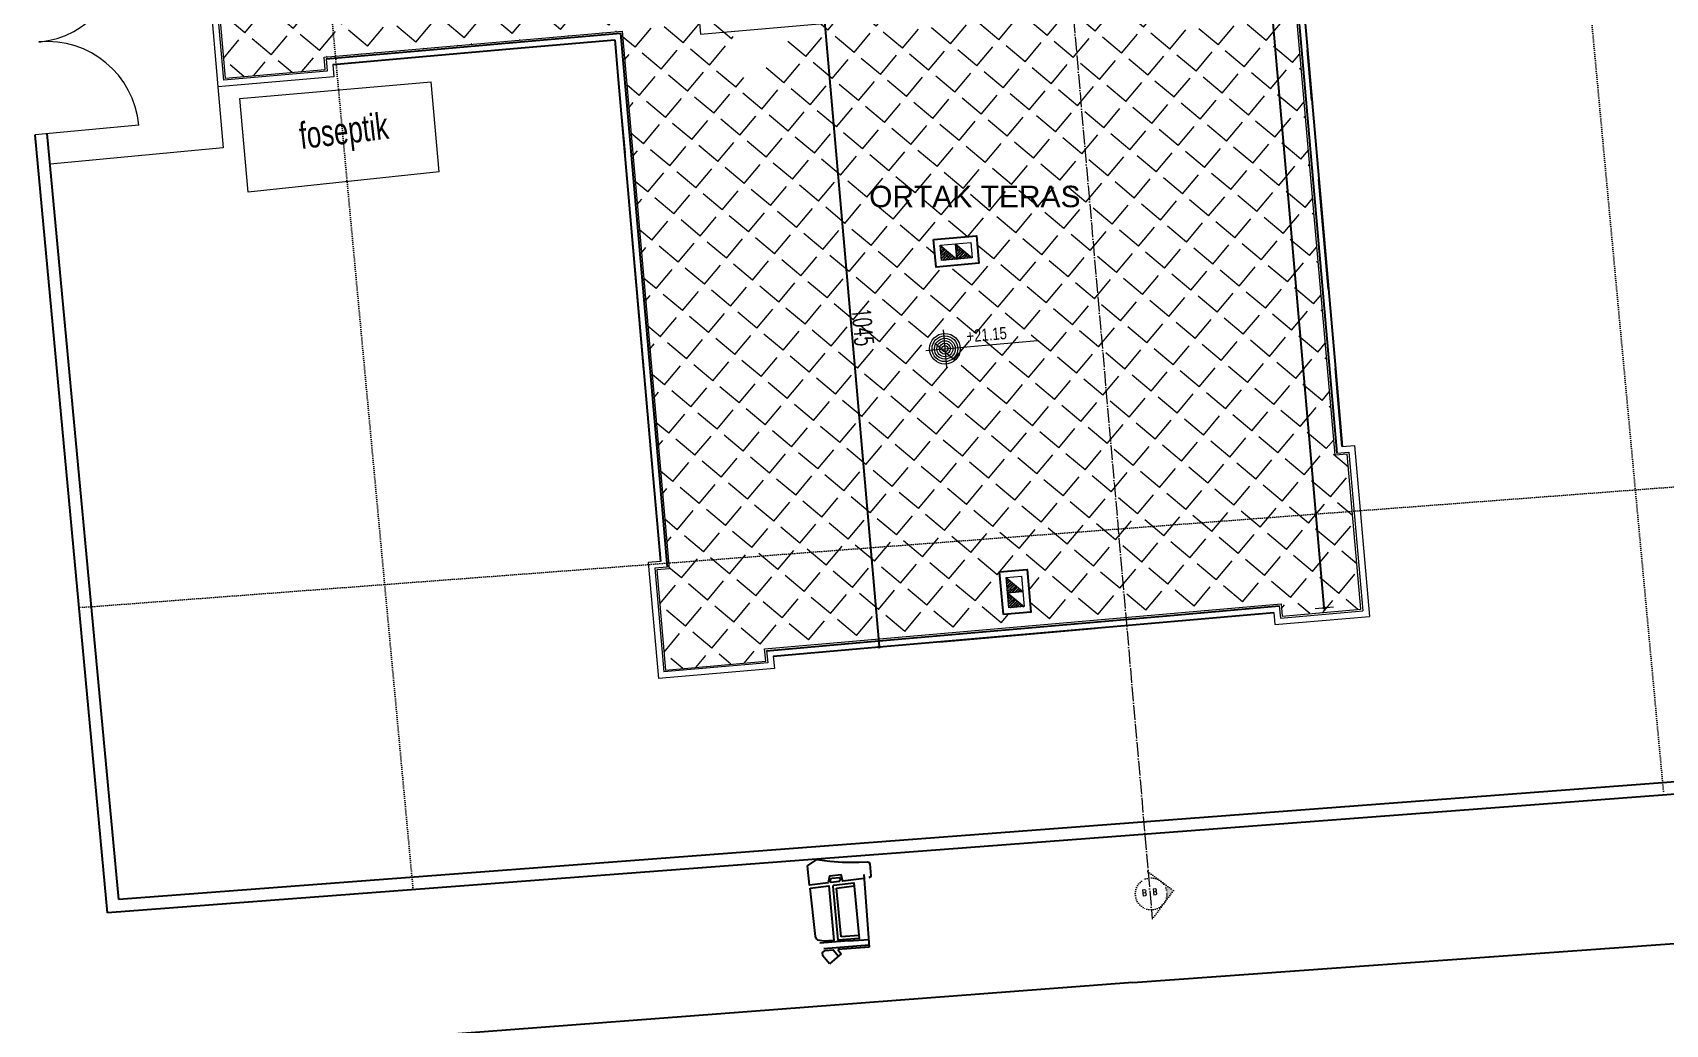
# Model space of a CAD drawing. Header units: millimetres. Extents: x -16104 to 67872, y -88009 to 12107.
# Drawn here: x 1974 to 2641, y -7688 to -7284 of the extents above; entities that cross this region are included whole.
import ezdxf
from ezdxf.enums import TextEntityAlignment as Align

# ---------------------------------------------------------------- set-up
doc = ezdxf.new("R2010")
doc.units = ezdxf.units.MM
doc.linetypes.add('ACAD_ISO04W100', pattern=[30, 24, -3, 0, -3])
doc.linetypes.add('ACAD_ISO07W100', pattern=[3, 0, -3])
doc.layers.get('0').update_dxf_attribs({"color": 241})
for name, color, linetype, lineweight in [('AKS', 1, 'ACAD_ISO07W100', 5), ('baca', 46, 'Continuous', 5), ('balkon', 6, 'Continuous', 5), ('duvar', 123, 'Continuous', 25), ('emsal&kolon', 1, 'Continuous', 5), ('KOTLAR', 5, 'Continuous', 20), ('NOKTA', 232, 'Continuous', 0), ('OLCU', 54, 'Continuous', 13), ('SIVA', 30, 'Continuous', 5), ('SıVA', 40, 'Continuous', 9), ('TARAMA', 8, 'Continuous', 15), ('YAZI', 22, 'Continuous', 18), ('ÖLÇÜ', 252, 'Continuous', 20)]:
    doc.layers.add(name, color=color, linetype=linetype, lineweight=lineweight)
doc.layers.add('arsa', color=7, linetype='Continuous', lineweight=5, true_color=0xb3914f)
doc.styles.add('DIM', font='Txttw.shx', dxfattribs={"width": 0.6})
doc.styles.add('DIMENSIONS', font='simplex', dxfattribs={"width": 0.8})
doc.styles.add('İSİM', font='arial.ttf', dxfattribs={"width": 0.7, "height": 50})
doc.styles.add('TSIMPLEX', font='tsimplex', dxfattribs={"width": 0.8})
doc.dimstyles.new('50', dxfattribs={"dimscale": 0, "dimtxt": 30, "dimasz": 1, "dimexe": 0, "dimexo": 2, "dimgap": 4, "dimtad": 1, "dimdec": 0, "dimzin": 0, "dimdsep": 46, "dimtxsty": 'DIM', "dimblk1": 'DOT', "dimblk2": 'DOT', "dimsah": 1, "dimcen": 1.5, "dimdle": 3, "dimse1": 1, "dimse2": 1, "dimclrd": 256, "dimclre": 9, "dimclrt": 256, "dimadec": 0, "dimazin": 0, "dimtfac": 0.24, "dimtdec": 0, "dimtix": 1, "dimtmove": 2, "dimatfit": 3, "dimldrblk": 'DOT', "dimfxl": 0, "dimtolj": 1, "dimtzin": 15, "dimarcsym": 0})
pattern_1 = [(45, (-5405.354, -18148.654), (-4.490128, 4.490128), []), (45, (-5400.8636, -18148.654), (-4.490128, 4.490128), [7.9375, -1.5875, 0, -1.5875])]

# ---------------------------------------------------------------- blocks, each defined once
blk = doc.blocks.new('DOT')
for p, q in [((-2, 0), (0, 0)), ((0, 15), (0, -15)), ((2, 0), (0, 0))]:
    blk.add_line(p, q)
blk.add_circle((0, 0), 2)
blk = doc.blocks.new('*D8345')
at = {"layer": 'Defpoints', "color": 0, "transparency": 16777216}
for p in [(-22414.7, 1995), (-22323.7, 954.4), (-22323.7, 954.4)]:
    blk.add_point(p, dxfattribs=at)
at = {"layer": 'OLCU', "lineweight": -2, "transparency": 16777216}
blk.add_line((-22414.6, 1994), (-22323.8, 955.4), dxfattribs=at)
for p, rotation in [((-22414.7, 1995), 95.0000000002884), ((-22323.7, 954.4), 275.0000000002884)]:
    blk.add_blockref('DOT', p, dxfattribs=dict(at, rotation=rotation))
at = {"layer": 'OLCU', "transparency": 16777216, "insert": (-22350.3, 1476.4), "char_height": 30, "attachment_point": 5, "rotation": 275, "style": 'DIM'}
blk.add_mtext('\\A1;1045', dxfattribs=at)
blk = doc.blocks.new('*D8347')
at = {"layer": 'Defpoints', "color": 0, "transparency": 16777216}
for p in [(-21784.2, 3159.4), (-21784.2, 3159.4), (-21721.5, 1007.1)]:
    blk.add_point(p, dxfattribs=at)
at = {"layer": 'OLCU', "lineweight": -2, "transparency": 16777216}
blk.add_line((-21597, 1019), (-21784.1, 3158.4), dxfattribs=at)
for p, rotation in [((-21784.2, 3159.4), 95.0000000002884), ((-21596.9, 1018), 275.0000000002884)]:
    blk.add_blockref('DOT', p, dxfattribs=dict(at, rotation=rotation))
at = {"layer": 'OLCU', "transparency": 16777216, "insert": (-21671.6, 2090.4), "char_height": 30, "attachment_point": 5, "rotation": 275, "style": 'DIM'}
blk.add_mtext('\\A1;2150', dxfattribs=at)
blk = doc.blocks.new('Kot')
at = {"layer": 'KOTLAR'}
for p, q in [((0, 0.155), (0, -0.155)), ((-0.155, 0), (0.759, 0))]:
    blk.add_line(p, q, dxfattribs=at)
for radius in [0.125, 0.105, 0.085, 0.065, 0.045, 0.045, 0.025]:
    blk.add_circle((0, 0), radius, dxfattribs=at)
at = {"layer": 'YAZI', "style": 'TSIMPLEX', "width": 0.8}
blk.add_attdef('KOTH', (0.184, 0.035), '', height=0.1, dxfattribs=at)
blk = doc.blocks.new('tyl')
h = blk.add_hatch()
h.set_pattern_fill('ANSI35', color=256, style=0)
h.set_pattern_definition(pattern_1)
h.paths.add_polyline_path([(-22223.9, 1610.1), (-22221.7, 1585.2), (-22196.8, 1587.4)])
h.paths.add_polyline_path([(-22199, 1612.3), (-22196.8, 1587.4), (-22171.9, 1589.6)])
h = blk.add_hatch()
h.set_pattern_fill('ANSI35', color=256, style=0)
h.set_pattern_definition(pattern_1)
h.paths.add_polyline_path([(-22116.2, 1068), (-22114, 1043.1), (-22089.1, 1045.2)])
h.paths.add_polyline_path([(-22114, 1043.1), (-22111.8, 1018.2), (-22086.9, 1020.3)])
at = {"layer": 'AKS'}
blk.add_hatch(color=1, dxfattribs=at).paths.add_polyline_path([(-21864.3, 572.7), (-21843.4, 557.4), (-21858.8, 536.5, 0.198912), (-21854, 555.8, 0.198912)])
blk.add_hatch(color=1, dxfattribs=at).paths.add_polyline_path([(-21864.3, 572.7), (-21843.4, 557.4), (-21858.8, 536.5, 0.198912), (-21854, 555.8, 0.198912)])
blk.add_hatch(color=1, dxfattribs=at).paths.add_polyline_path([(-21864.3, 572.7), (-21843.4, 557.4), (-21858.8, 536.5, 0.198912), (-21854, 555.8, 0.198912)])
blk.add_hatch(color=1, dxfattribs=at).paths.add_polyline_path([(-21864.3, 572.7), (-21843.4, 557.4), (-21858.8, 536.5, 0.198912), (-21854, 555.8, 0.198912)])
blk.add_hatch(color=1, dxfattribs=at).paths.add_polyline_path([(-21864.3, 572.7), (-21843.4, 557.4), (-21858.8, 536.5, 0.198912), (-21854, 555.8, 0.198912)])
blk.add_hatch(color=1, dxfattribs=at).paths.add_polyline_path([(-21864.3, 572.7), (-21843.4, 557.4), (-21858.8, 536.5, 0.198912), (-21854, 555.8, 0.198912)])
blk.add_hatch(color=1, dxfattribs=at).paths.add_polyline_path([(-21864.3, 572.7), (-21843.4, 557.4), (-21858.8, 536.5, 0.198912), (-21854, 555.8, 0.198912)])
blk.add_hatch(color=1, dxfattribs=at).paths.add_polyline_path([(-21864.3, 572.7), (-21843.4, 557.4), (-21858.8, 536.5, 0.198912), (-21854, 555.8, 0.198912)])
at = {"layer": 'TARAMA'}
h = blk.add_hatch(dxfattribs=at)
h.set_pattern_fill('ANGLE,_O', color=256, scale=8, angle=50)
h.set_pattern_definition([(50, (-58371.855, -11680.98), (-42.80656, 35.91897), [40.64, -15.24]), (140, (-58371.855, -11680.98), (-35.91897, -42.80656), [40.64, -15.24])])
h.paths.add_polyline_path([(-22674.7, 3068.4), (-23205.6, 3021.9), (-23207.4, 3041.9), (-23490.3, 3017.1), (-23476, 2853.7), (-23456.1, 2855.5), (-23415.5, 2390.9), (-23435.4, 2389.2), (-23434.3, 2377.3), (-22636.9, 2447), (-22653.9, 2624.2), (-22636, 2625.8)])
h.paths.add_polyline_path([(-23362, 2835.6), (-23358.1, 2790.8), (-23427.8, 2784.7), (-23431.7, 2829.5)], flags=16)
h.paths.add_polyline_path([(-23371.1, 2824.8), (-23368.9, 2799.9), (-23418.7, 2795.5), (-23420.9, 2820.4)], flags=0)
h.paths.add_polyline_path([(-23371.1, 2824.8), (-23368.9, 2799.9), (-23393.8, 2797.7), (-23418.7, 2795.5), (-23420.9, 2820.4), (-23396, 2822.6)], flags=0)
h.paths.add_polyline_path([(-22636.9, 2447), (-23434.3, 2377.3), (-23418.7, 2198.2), (-22619.7, 2268.1)])
h.paths.add_polyline_path([(-22615.9, 2228.3), (-22616.2, 2228.3), (-22619.5, 2266), (-22619.7, 2268.1), (-23418.7, 2198.2), (-23402, 2008.3), (-22601.5, 2078.3)])
h.paths.add_polyline_path([(-22775.2, 2145.6, -1), (-22750.3, 2147.8, -1)], flags=16)
h.paths.add_polyline_path([(-22773.2, 2145.8, -1), (-22752.3, 2147.6, -1)], flags=0)
h.paths.add_polyline_path([(-22771.2, 2146, -1), (-22754.3, 2147.4, -1)], flags=0)
h.paths.add_polyline_path([(-22769.2, 2146.1, -1), (-22756.3, 2147.3, -1)], flags=0)
h.paths.add_polyline_path([(-22767.2, 2146.3, -1), (-22758.3, 2147.1, -1)], flags=0)
h.paths.add_polyline_path([(-22765.2, 2146.5, -1), (-22760.3, 2146.9, -1)], flags=0)
h.paths.add_polyline_path([(-22602.1, 2031.8), (-22597.1, 2032.2), (-22601.5, 2078.3), (-23402, 2008.3), (-23394.3, 1919.3), (-22598.3, 1989)])
h.paths.add_polyline_path([(-23229.4, 1916.7), (-22743.3, 1959.2), (-22666.5, 1082.1), (-22686.4, 1080.3), (-22672.2, 916.9), (-22508.8, 931.2), (-22510.5, 951.2), (-22489.6, 953), (-22579.3, 1977.6), (-22597.2, 1976), (-22598.3, 1989), (-23394.3, 1919.3), (-23391, 1882.5), (-23227.7, 1896.7)])
h.paths.add_polyline_path([(-22381.3, 3094.1), (-22674.7, 3068.4), (-22636, 2625.8), (-22342.6, 2651.4)])
h.paths.add_polyline_path([(-22572.5, 2703.6), (-22566.4, 2633.9), (-22611.2, 2630), (-22617.3, 2699.7)], flags=16)
h.paths.add_polyline_path([(-22581.6, 2692.8), (-22579.4, 2667.9), (-22577.2, 2643), (-22602.1, 2640.8), (-22604.3, 2665.7), (-22606.5, 2690.6)], flags=0)
h.paths.add_polyline_path([(-22201, 3109.8), (-22381.3, 3094.1), (-22342.6, 2651.4), (-22162.3, 2667.2)])
h.paths.add_polyline_path([(-21907.7, 3135.5), (-22105.9, 3118.2), (-22067.2, 2675.5), (-21955.1, 2685.4), (-21939.5, 2508), (-21853.5, 2515.6)])
h.paths.add_polyline_path([(-21944.9, 2758.5), (-21900.1, 2762.4), (-21894, 2692.7), (-21938.8, 2688.8)], flags=16)
h.paths.add_polyline_path([(-21934.1, 2749.4), (-21909.2, 2751.6), (-21907, 2726.7), (-21904.8, 2701.8), (-21929.7, 2699.6), (-21931.9, 2724.5)], flags=0)
h.paths.add_polyline_path([(-22105.9, 3118.2), (-22201, 3109.8), (-22162.3, 2667.2), (-22067.2, 2675.5)])
h.paths.add_polyline_path([(-21101.1, 3061.5), (-21081.2, 3063.3), (-21095.5, 3226.6), (-21378.4, 3201.9), (-21376.6, 3182), (-21907.7, 3135.5), (-21853.5, 2515.6), (-21039.5, 2586.8), (-21040.5, 2598.7), (-21060.4, 2597)])
h.paths.add_polyline_path([(-21186.4, 2980.8), (-21190.3, 3025.6), (-21120.6, 3031.7), (-21116.6, 2986.9)], flags=16)
h.paths.add_polyline_path([(-21177.3, 2991.6), (-21179.5, 3016.5), (-21154.6, 3018.7), (-21129.7, 3020.9), (-21127.5, 2996), (-21152.4, 2993.8)], flags=0)
h.paths.add_polyline_path([(-21853.5, 2515.6), (-21939.5, 2508), (-21925, 2342), (-21861.8, 2347.5), (-21867, 2407.3), (-21844.2, 2409.3)])
h.paths.add_polyline_path([(-21039.5, 2586.8), (-21853.5, 2515.6), (-21844.2, 2409.3), (-21791.3, 2413.9), (-21784.9, 2341.2), (-21023.8, 2407.8)])
h.paths.add_polyline_path([(-20999.4, 2128.8), (-21795.4, 2059.2), (-21794.2, 2046.2), (-21812.3, 2044.7), (-21722.6, 1020.1), (-21667.7, 1024.9), (-21666, 1005), (-21537.5, 1016.2), (-21559.6, 1269.2), (-21579.5, 1267.5), (-21648.4, 2055), (-21161.3, 2097.6), (-21159.6, 2077.7), (-20996.2, 2092)])
h.paths.add_polyline_path([(-21007.2, 2217.8), (-21808.1, 2147.7), (-21804.1, 2101.6), (-21799.1, 2102), (-21795.4, 2059.2), (-20999.4, 2128.8)])
h.paths.add_polyline_path([(-21023.8, 2407.8), (-21784.9, 2341.2), (-21784.6, 2338.2), (-21819.5, 2335.1), (-21816, 2295.3), (-21821, 2294.9), (-21808.1, 2147.7), (-21007.2, 2217.8)])
h.paths.add_polyline_path([(-21812.3, 2044.7), (-21822.1, 2043.8), (-22010.5, 2027.3), (-21920.8, 1002.7), (-21722.6, 1020.1)])
h.paths.add_polyline_path([(-22010.5, 2027.3), (-22105.6, 2019), (-22015.9, 994.4), (-21920.8, 1002.7)])
h.paths.add_polyline_path([(-22105.6, 2019), (-22285.9, 2003.2), (-22196.2, 978.6), (-22015.9, 994.4)])
h.paths.add_polyline_path([(-22082.2, 1081), (-22076.1, 1011.2), (-22120.9, 1007.3), (-22127, 1077.1)], flags=16)
h.paths.add_polyline_path([(-22091.3, 1070.1), (-22089.1, 1045.2), (-22086.9, 1020.3), (-22111.8, 1018.2), (-22114, 1043.1), (-22116.2, 1068)], flags=0)
h.paths.add_polyline_path([(-22161, 1580.5), (-22230.8, 1574.4), (-22234.7, 1619.2), (-22165, 1625.3)], flags=16)
h.paths.add_polyline_path([(-22171.9, 1589.6), (-22196.8, 1587.4), (-22221.7, 1585.2), (-22223.9, 1610.1), (-22199, 1612.3), (-22174.1, 1614.5)], flags=0)
h.paths.add_polyline_path([(-22285.9, 2003.2), (-22464.7, 1987.6, -0.405453), (-22555.8, 1882.2), (-22564.3, 1978.9), (-22579.3, 1977.6), (-22489.6, 953), (-22196.2, 978.6)])
h.paths.add_polyline_path([(-23074.2, 2550.7), (-23013.2, 2556.1), (-23009.2, 2511.3), (-23070.3, 2505.9)], flags=24)
h.paths.add_polyline_path([(-22747, 2149.1), (-22703.4, 2152.9), (-22704.7, 2167.8), (-22748.3, 2164)], flags=24)
h.paths.add_polyline_path([(-22622.2, 2215.5), (-22578.2, 2219.3), (-22574.3, 2174.5), (-22618.3, 2170.6)], flags=9)
h.paths.add_polyline_path([(-22529.6, 2832.3), (-22535, 2893.4), (-22490.1, 2897.3), (-22484.8, 2836.3)], flags=24)
h.paths.add_polyline_path([(-22320.1, 2983.5), (-22242, 2990.3), (-22238.1, 2945.5), (-22316.2, 2938.7)], flags=24)
h.paths.add_polyline_path([(-21537.3, 2685.2), (-21476.3, 2690.5), (-21472.4, 2645.7), (-21533.4, 2640.4)], flags=24)
h.paths.add_polyline_path([(-21728.6, 2047.7), (-21735.2, 2122.4), (-21690.3, 2126.4), (-21683.8, 2051.6)], flags=9)
h.paths.add_polyline_path([(-21855.1, 2282.6), (-21811.2, 2286.4), (-21807.2, 2241.6), (-21851.2, 2237.7)], flags=9)
h.paths.add_polyline_path([(-22586, 1967.9), (-22589.9, 2011.8), (-22545, 2015.8), (-22541.2, 1971.8)], flags=9)
h.paths.add_polyline_path([(-22455, 1979.3), (-22458.9, 2023.3), (-22414, 2027.2), (-22410.2, 1983.3)], flags=9)
h.paths.add_polyline_path([(-22407.3, 1433.7), (-22413.8, 1508.5), (-22369, 1512.4), (-22362.4, 1437.7)], flags=24)
at = {"layer": 'AKS', "color": 1, "linetype": 'ACAD_ISO04W100'}
blk.add_line((-22115, 3221.7), (-21877.8, 510.5), dxfattribs=at)
at = {"layer": 'AKS', "color": 1, "linetype": 'ACAD_ISO07W100'}
for p, q in [((-21885.2, 588.1), (-21843.4, 557.4)), ((-21885.2, 588.1), (-21843.4, 557.4)), ((-21885.2, 588.1), (-21843.4, 557.4)), ((-21885.2, 588.1), (-21843.4, 557.4)), ((-21843.4, 557.4), (-21877.8, 510.5)), ((-21843.4, 557.4), (-21877.8, 510.5))]:
    blk.add_line(p, q, dxfattribs=at)
blk.add_circle((-21879.7, 551.9), 25.9, dxfattribs=at)
blk.add_circle((-21879.7, 551.9), 25.9, dxfattribs=at)
blk.add_circle((-21879.7, 551.9), 25.9, dxfattribs=at)
blk.add_circle((-21879.7, 551.9), 25.9, dxfattribs=at)
blk.add_circle((-21879.7, 551.9), 25.9, dxfattribs=at)
blk.add_circle((-21879.7, 551.9), 25.9, dxfattribs=at)
blk.add_circle((-21879.7, 551.9), 25.9, dxfattribs=at)
blk.add_circle((-21879.7, 551.9), 25.9, dxfattribs=at)
at = {"layer": 'arsa'}
for p, q in [((-23367.1, 1849.5), (-23054.8, 1876.7)), ((-23367.1, 1849.5), (-23054.8, 1876.7)), ((-23042, 1729.5), (-23054.8, 1876.7)), ((-23042, 1729.5), (-23054.8, 1876.7)), ((-23353.8, 1696.5), (-23367.1, 1849.5)), ((-23353.8, 1696.5), (-23367.1, 1849.5)), ((-23042, 1729.5), (-23353.8, 1696.5)), ((-23042, 1729.5), (-23353.8, 1696.5))]:
    blk.add_line(p, q, dxfattribs=at)
at = {"layer": 'baca'}
for points in [[(-22223.9, 1610.1), (-22199, 1612.3), (-22196.8, 1587.4), (-22221.7, 1585.2), (-22223.9, 1610.1), (-22196.8, 1587.4)], [(-22199, 1612.3), (-22174.1, 1614.5), (-22171.9, 1589.6), (-22196.8, 1587.4), (-22199, 1612.3), (-22171.9, 1589.6)], [(-22116.2, 1068), (-22091.3, 1070.1), (-22089.1, 1045.2), (-22114, 1043.1), (-22116.2, 1068), (-22089.1, 1045.2)], [(-22114, 1043.1), (-22089.1, 1045.2), (-22086.9, 1020.3), (-22111.8, 1018.2), (-22114, 1043.1), (-22086.9, 1020.3)]]:
    blk.add_lwpolyline(points, dxfattribs=at)
at = {"layer": 'balkon'}
for p, q in [((-23449.5, 2401), (-23402.9, 1868.4)), ((-23438.6, 2391.9), (-23393.8, 1879.2)), ((-23224.4, 1894), (-23393.8, 1879.2)), ((-23226.2, 1913.9), (-23224.4, 1894)), ((-23215.3, 1904.9), (-23213.6, 1884.9)), ((-23213.6, 1884.9), (-23402.9, 1868.4)), ((-21567.7, 1281.6), (-21547.8, 1283.3)), ((-21547.8, 1283.3), (-21523.4, 1004.4)), ((-21576.8, 1270.7), (-21556.9, 1272.5)), ((-21556.9, 1272.5), (-21534.2, 1013.5)), ((-22680.6, 1093.9), (-22700.5, 1092.1)), ((-22700.5, 1092.1), (-22684, 902.9)), ((-22669.8, 1084.8), (-22689.7, 1083)), ((-22689.7, 1083), (-22674.9, 913.7)), ((-21670.5, 1021.6), (-21668.7, 1001.7)), ((-21668.7, 1001.7), (-21534.2, 1013.5)), ((-21679.6, 1010.8), (-21677.8, 990.9)), ((-21677.8, 990.9), (-21523.4, 1004.4)), ((-22507.3, 948.4), (-22505.5, 928.5)), ((-22496.4, 939.3), (-22494.7, 919.4)), ((-22494.7, 919.4), (-22684, 902.9)), ((-22505.5, 928.5), (-22674.9, 913.7))]:
    blk.add_line(p, q, dxfattribs=at)
at = {"layer": 'duvar'}
for p, q in [((-21638.7, 1977.5), (-21588.8, 1407.7)), ((-21628.7, 1978.4), (-21578.8, 1408.6)), ((-22921.3, 1940.6), (-22746, 1956)), ((-22746, 1956), (-22739.5, 1881.2)), ((-23226.2, 1913.9), (-23050.8, 1929.3)), ((-23215.3, 1904.9), (-23050, 1919.3)), ((-23050.8, 1929.3), (-22921.3, 1940.6)), ((-23050, 1919.3), (-22920.5, 1930.7)), ((-22920.5, 1930.7), (-22755.1, 1945.1)), ((-22755.1, 1945.1), (-22749.4, 1880.4)), ((-21617.2, 1846.7), (-21624.3, 1928.6)), ((-21624.3, 1928.6), (-21617.2, 1846.7)), ((-22749.4, 1880.4), (-22696.7, 1277.9)), ((-22739.5, 1881.2), (-22686.7, 1278.8)), ((-22745.1, 1830.6), (-22739, 1760.8)), ((-23583, 520.9), (-23701.3, 1790.3)), ((-23583, 520.9), (-23701.3, 1790.3)), ((-23564.9, 542.3), (-23681.4, 1792.2)), ((-23564.9, 542.3), (-23681.4, 1792.2)), ((-21590.2, 1538.1), (-21605.8, 1717.2)), ((-21605.8, 1717.2), (-21590.2, 1538.1)), ((-22727.6, 1631.3), (-22708, 1407.4)), ((-21588.8, 1407.7), (-21576.8, 1270.7)), ((-21567.7, 1281.6), (-21578.8, 1408.6)), ((-21578.8, 1408.6), (-21567.7, 1281.6)), ((-22696.7, 1277.9), (-22680.6, 1093.9)), ((-22686.7, 1278.8), (-22669.8, 1084.8)), ((-21842.3, 1006.6), (-21670.5, 1021.6)), ((-22355.4, 961.7), (-21842.3, 1006.6)), ((-22354.5, 951.8), (-21841.4, 996.6)), ((-21841.4, 996.6), (-21679.6, 1010.8)), ((-22507.3, 948.4), (-22355.4, 961.7)), ((-22225, 963.1), (-21970.9, 985.3)), ((-22496.4, 939.3), (-22354.5, 951.8)), ((-20170.3, 779.1), (-23583, 520.9)), ((-20170.3, 779.1), (-23583, 520.9)), ((-20192.1, 797.5), (-23564.9, 542.3)), ((-20192.1, 797.5), (-23564.9, 542.3)), ((-21909.3, 407.3), (-18615.5, 642.9)), ((-21909.3, 407.3), (-18615.5, 642.9)), ((-22398.7, 564.5), (-22398.6, 564.9)), ((-22398.7, 564.5), (-22398.6, 564.9)), ((-22390.4, 476.1), (-22398.7, 564.5)), ((-22390.4, 476.1), (-22398.7, 564.5)), ((-22398.6, 564.9), (-22398.2, 565.5)), ((-22398.6, 564.9), (-22398.2, 565.5)), ((-22398.6, 564.9), (-22398.2, 565.5)), ((-22398.6, 564.9), (-22398.2, 565.5)), ((-22398.2, 565.5), (-22397.6, 565.8)), ((-22398.2, 565.5), (-22397.6, 565.8)), ((-22398.2, 565.5), (-22397.6, 565.8)), ((-22398.2, 565.5), (-22397.6, 565.8)), ((-22397.6, 565.8), (-22364.8, 569.8)), ((-22397.6, 565.8), (-22364.8, 569.8)), ((-22393.3, 561.2), (-22364.2, 564.8)), ((-22393.3, 561.2), (-22364.2, 564.8)), ((-22385.9, 481.5), (-22393.3, 561.2)), ((-22385.9, 481.5), (-22393.3, 561.2)), ((-22364.8, 569.8), (-22356.3, 478.7)), ((-22364.8, 569.8), (-22356.3, 478.7)), ((-22348.7, 583.1), (-22339.8, 464.9)), ((-22348.7, 583.1), (-22339.8, 464.9)), ((-22356.7, 483.7), (-22385.9, 481.5)), ((-22356.7, 483.7), (-22385.9, 481.5)), ((-22373.7, 475), (-22420.4, 471.4)), ((-22373.7, 475), (-22420.4, 471.4)), ((-22340, 468), (-22413.8, 462.2)), ((-22340, 468), (-22413.8, 462.2)), ((-22385.5, 453.6), (-22404.8, 437.7)), ((-22385.5, 453.6), (-22404.8, 437.7)), ((-22339.8, 464.9), (-22391.3, 461)), ((-22339.8, 464.9), (-22391.3, 461)), ((-22391.3, 461), (-22385.5, 453.6)), ((-22391.3, 461), (-22385.5, 453.6)), ((-22356.3, 478.7), (-22390.4, 476.1)), ((-22356.3, 478.7), (-22390.4, 476.1)), ((-22387.7, 475.2, 68.7), (-22387.8, 472.8, 70.2)), ((-22387.7, 475.2, 68.7), (-22387.8, 472.8, 70.2)), ((-22373.7, 475), (-22340.7, 477.3)), ((-22373.7, 475), (-22340.7, 477.3)), ((-21909.3, 407.3), (-26577.9, 52.6)), ((-21909.3, 407.3), (-25906.7, 103.6))]:
    blk.add_line(p, q, dxfattribs=at)
for points in [[(-22234.7, 1619.2), (-22165, 1625.3), (-22161, 1580.5), (-22230.8, 1574.4)], [(-22120.9, 1007.3), (-22127, 1077.1), (-22082.2, 1081), (-22076.1, 1011.2)], [(-22436.5, 561), (-22405.7, 564.8), (-22397.4, 475.6), (-22414.1, 474.3), (-22423.6, 476.4), (-22425.8, 478.2), (-22427.4, 482.1), (-22436.5, 561)], [(-22436.5, 561), (-22405.7, 564.8), (-22397.4, 475.6), (-22414.1, 474.3), (-22423.6, 476.4), (-22425.8, 478.2), (-22427.4, 482.1), (-22436.5, 561)], [(-22401.1, 577.2), (-22388.6, 578.6), (-22387, 576.7), (-22386.8, 575), (-22388.8, 571.9), (-22402.1, 570.3), (-22403.2, 572.6), (-22403.2, 574.4), (-22402.9, 575.3), (-22401.1, 577.2)], [(-22401.1, 577.2), (-22388.6, 578.6), (-22387, 576.7), (-22386.8, 575), (-22388.8, 571.9), (-22402.1, 570.3), (-22403.2, 572.6), (-22403.2, 574.4), (-22402.9, 575.3), (-22401.1, 577.2)]]:
    blk.add_lwpolyline(points, close=True, dxfattribs=at)
for points in [[(-22440.7, 597.2), (-22425.4, 608), (-22403.9, 605.2), (-22383.2, 603.6), (-22368.3, 603.2), (-22356.2, 603.2), (-22342.8, 604.1), (-22340.2, 603.3), (-22338.9, 600.8), (-22337.3, 581.1), (-22337.8, 579.3), (-22340.7, 577.8)], [(-22440.7, 597.2), (-22425.4, 608), (-22403.9, 605.2), (-22383.2, 603.6), (-22368.3, 603.2), (-22356.2, 603.2), (-22342.8, 604.1), (-22340.2, 603.3), (-22338.9, 600.8), (-22337.3, 581.1), (-22337.8, 579.3), (-22340.7, 577.8)], [(-22348.3, 576.8), (-22383.1, 572.6), (-22385.8, 582.6), (-22404.8, 580.6), (-22406.6, 569.7), (-22437.1, 566), (-22440.7, 597.2), (-22440.7, 597.2)], [(-22348.3, 576.8), (-22383.1, 572.6), (-22385.8, 582.6), (-22404.8, 580.6), (-22406.6, 569.7), (-22437.1, 566), (-22440.7, 597.2), (-22440.7, 597.2)], [(-22398.2, 565.5), (-22397.6, 565.8), (-22364.8, 569.8), (-22356.3, 478.7), (-22390.4, 476.1), (-22398.7, 564.5), (-22398.6, 564.9), (-22398.2, 565.5), (-22397.6, 565.8), (-22364.8, 569.8)], [(-22398.2, 565.5), (-22397.6, 565.8), (-22364.8, 569.8), (-22356.3, 478.7), (-22390.4, 476.1), (-22398.7, 564.5), (-22398.6, 564.9), (-22398.2, 565.5), (-22397.6, 565.8), (-22364.8, 569.8)], [(-22415.4, 450.6), (-22416.3, 456.2), (-22411.7, 459.5), (-22398.5, 460.5), (-22390.2, 449.8)], [(-22415.4, 450.6), (-22416.3, 456.2), (-22411.7, 459.5), (-22398.5, 460.5), (-22390.2, 449.8)], [(-22404.8, 437.7), (-22415.4, 450.6), (-22415.4, 450.6)], [(-22404.8, 437.7), (-22415.4, 450.6), (-22415.4, 450.6)]]:
    blk.add_lwpolyline(points, dxfattribs=at)
at = {"layer": 'NOKTA', "linetype": 'ACAD_ISO07W100'}
for p, q in [((-21417.6, 4731.1), (-21042.9, 713.1)), ((-21417.6, 4731.1), (-21042.9, 713.1)), ((-23084.3, 558.6), (-23455.6, 4541.1)), ((-23084.3, 558.6), (-23455.6, 4541.1)), ((-20216.7, 1277), (-23629.4, 1018.8)), ((-20216.7, 1277), (-23629.4, 1018.8))]:
    blk.add_line(p, q, dxfattribs=at)
at = {"layer": 'OLCU'}
for p, q in [((-22920.5, 1930.7), (-22920.5, 1930.7)), ((-21841.4, 996.6), (-21841.4, 996.6))]:
    blk.add_line(p, q, dxfattribs=at)
at = {"layer": 'SıVA'}
blk.add_lwpolyline([(-23435.4, 2389.2), (-23391, 1882.5), (-23227.7, 1896.7), (-23229.4, 1916.7), (-22743.3, 1959.2), (-22666.5, 1082.1), (-22686.4, 1080.3), (-22672.2, 916.9), (-22508.8, 931.2), (-22510.5, 951.2), (-21667.7, 1024.9), (-21666, 1005), (-21537.5, 1016.2), (-21559.6, 1269.2), (-21579.5, 1267.5), (-21648.4, 2055)], dxfattribs=at)
blk.add_lwpolyline([(-22615.4, 1954.3), (-21777.6, 2027.6), (-21804.6, 2336.5), (-21784.6, 2338.2), (-21791.3, 2413.9), (-21867, 2407.3), (-21863.5, 2367.4), (-21906.8, 2363.6), (-21936.9, 2707), (-22565, 2652.1), (-22569.8, 2706.9), (-22620.6, 2702.4), (-22615.8, 2647.6), (-22675.6, 2642.4)], close=True, dxfattribs=at)
at = {"layer": 'ÖLÇÜ'}
for p, q in [((-23402.9, 1868.4), (-23394.1, 1768.7)), ((-23402.9, 1868.4), (-23394.1, 1768.7)), ((-23532.1, 1806.1), (-23701.3, 1790.3)), ((-23532.1, 1806.1), (-23701.3, 1790.3)), ((-23394.1, 1768.7), (-23676.8, 1742.4)), ((-23394.1, 1768.7), (-23676.8, 1742.4))]:
    blk.add_line(p, q, dxfattribs=at)
for centre, start, end in [((-23709.3, 2090.9), 275.3265, 5.3265), ((-23709.3, 2090.9), 275.3265, 5.3265), ((-23681.4, 1792.2), 5.3265, 95.3265), ((-23681.4, 1792.2), 5.3265, 95.3265)]:
    blk.add_arc(centre, 150, start, end, dxfattribs=at)
at = {"layer": 'KOTLAR', "ltscale": 0.01, "xscale": 199.9999999999931, "yscale": 199.9999999999931, "zscale": 199.9999999999931, "rotation": 4.999999999998921}
blk.add_blockref('Kot', (-22216.3, 1441.1), dxfattribs=at).add_auto_attribs({'KOTH': '+21.15'})
at = {"layer": 'AKS', "color": 1, "style": 'DIMENSIONS', "width": 0.8}
for p in [(-21873.7, 555), (-21873.7, 555), (-21890.9, 553.4), (-21890.9, 553.4)]:
    blk.add_text('B', height=10.4, rotation=5.4221, dxfattribs=at).set_placement(p, align=Align.MIDDLE)
at = {"layer": 'emsal&kolon', "insert": (-21995, 1671.5), "char_height": 35, "width": 2153.683, "attachment_point": 9}
blk.add_mtext('{\\fArial|b0|i0|c162|p34;ORTAK TERAS}', dxfattribs=at)
at = {"layer": 'SIVA', "style": 'İSİM', "width": 0.7}
blk.add_text('foseptik', height=43.2, rotation=6.7809, dxfattribs=at).set_placement((-23267.2, 1766.8))
blk.add_text('foseptik', height=43.2, rotation=6.7809, dxfattribs=at).set_placement((-23267.2, 1766.8))
at = {"layer": 'OLCU'}
for base, p1, p2, picture, middle in [((-21784.2152, 3159.357), (-21721.4857, 1007.1344), (-21784.2152, 3159.357), '*D8347', (-21671.6169, 2090.3527)), ((-22323.7, 954.4), (-22414.7, 1995), (-22323.7, 954.4), '*D8345', (-22350.3, 1476.4))]:
    dim = blk.add_linear_dim(base=base, p1=p1, p2=p2, angle=95, dimstyle='50', override={"dimscale": 1}, dxfattribs=at)
    dim.commit()
    dim.dimension.update_dxf_attribs({"geometry": picture, "text_midpoint": middle})

msp = doc.modelspace()

# ---------------------------------------------------------------- block references
at = {"layer": 'duvar', "xscale": 0.25, "yscale": 0.25, "zscale": 0.25}
msp.add_blockref('tyl', (7900.7, -7773.07), dxfattribs=at)

doc.saveas('drawing.dxf')
